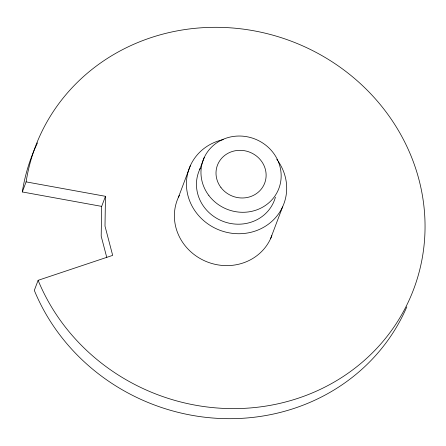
<?xml version="1.0" encoding="UTF-8"?>
<svg xmlns="http://www.w3.org/2000/svg" width="446" height="446" viewBox="0 0 446 446"><rect width="100%" height="100%" fill="white"/><g stroke="black" fill="none" stroke-linecap="round" stroke-linejoin="round"><path stroke-width="0.67" d="M101.66 206.386L22.3 191.953L26.108 181.884L105.468 196.312L101.66 206.386L101.192 236.196L106.778 257.47M105.468 196.312L105 226.122L112.676 255.38L38.116 280.322L34.314 290.391A202.133 188.959 20.7 0 0 220.279 418.482A202.133 188.959 20.7 0 0 406.785 306.926M178.484 197.138L190.537 165.243M199.741 169.408L204.246 157.494M270.538 238.788L282.591 206.899M26.108 181.884A202.133 188.959 20.7 0 1 319.754 54.384A202.133 188.959 20.7 0 1 357.77 365.943A202.133 188.959 20.7 0 1 38.116 280.322M22.3 191.953A202.133 188.959 20.7 0 1 37.486 142.859M275.422 197.154A40.424 37.793 20.7 0 1 222.95 221.322A40.424 37.793 20.7 0 1 200.315 168.231M278.365 161.558A50.532 47.243 20.7 0 1 259.672 229.305A50.532 47.243 20.7 0 1 189.885 201.458A50.532 47.243 20.7 0 1 223.307 139.587M276.788 159.356A50.532 47.243 20.7 0 1 277.59 160.443M271.854 235.633A50.532 47.243 20.7 0 1 205.311 261.133A50.532 47.243 20.7 0 1 179.392 195.298M208.884 195.532A40.424 37.793 20.7 0 0 277.886 190.816A40.424 37.793 20.7 0 0 236.425 136.125A40.424 37.793 20.7 0 0 208.884 195.532M220.954 187.515A25.266 23.621 20.7 0 0 264.077 184.572A25.266 23.621 20.7 0 0 238.164 150.386A25.266 23.621 20.7 0 0 220.954 187.515"/></g></svg>
